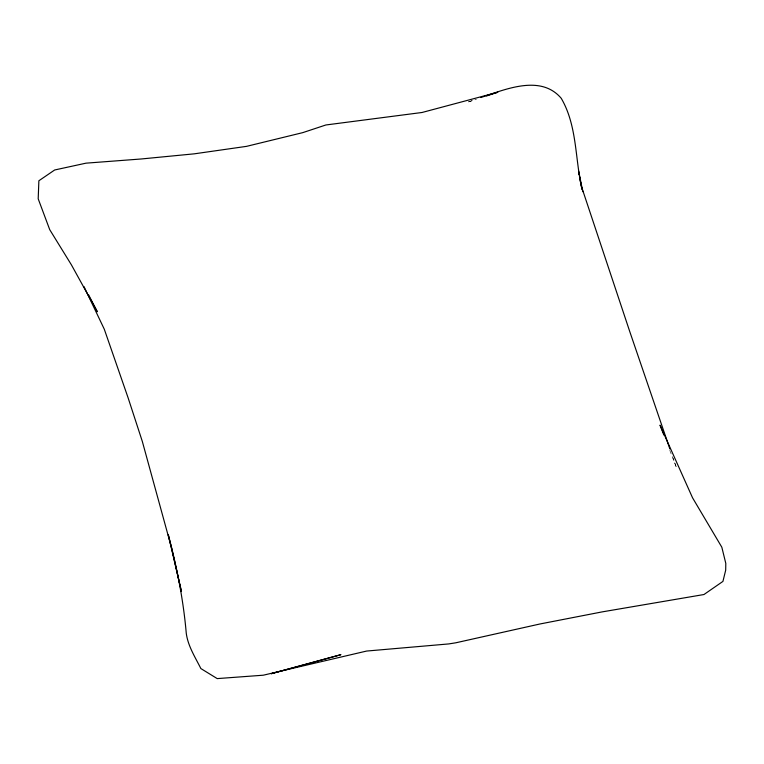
<?xml version="1.0" encoding="UTF-8"?>
<svg xmlns="http://www.w3.org/2000/svg" width="764" height="764" viewBox="0 0 764 764"><rect width="100%" height="100%" fill="white"/><g stroke="black" fill="none" stroke-linecap="round" stroke-linejoin="round"><path stroke-width="0.57" stroke-dasharray="3.82 2.86" d="M468.542 101.879L473.031 100.294M468.542 101.898L476.411 99.31M669.789 450.359L676.579 467.902L673.027 457.846"/><path stroke-width="1.15" d="M480.9 97.515C505.768 89.254 540.721 74.204 561.225 98.289C576.772 124.866 575.101 156.744 581.289 185.996L582.053 189.415M486.534 95.968L497.784 92.263L422.034 112.489L325.894 124.971L302.754 132.64L246.543 146.354L194.218 153.841L141.33 158.969L86.017 163.162L54.674 169.98L38.869 180.762L38.2 198.821L49.727 229.668L71.386 264.812L97.295 311.731L88.634 294.894M83.992 286.596L104.305 329.246L128.142 397.939L142.333 441.458L171.604 548.113L181.44 591.556L168.281 534.743C176.828 567.06 183.37 599.836 186.254 633.165C187.906 646.038 195.183 657.164 200.856 668.548L217.215 678.604L263.284 675.204L366.634 651.052L448.726 643.928L455.783 642.801L539.986 623.978L602.213 611.878L703.959 594.526L722.935 581.404L725.695 570.135L725.8 563.412L721.827 547.215L692.547 497.794L660.02 425.147L663.84 435.012M669.856 448.907L629.794 331.671L581.289 185.996L579.57 176.866M578.654 171.146L582.798 191.668M578.701 172.292L579.131 174.574M340.754 654.719L271.315 673.695L340.754 654.719"/></g></svg>
